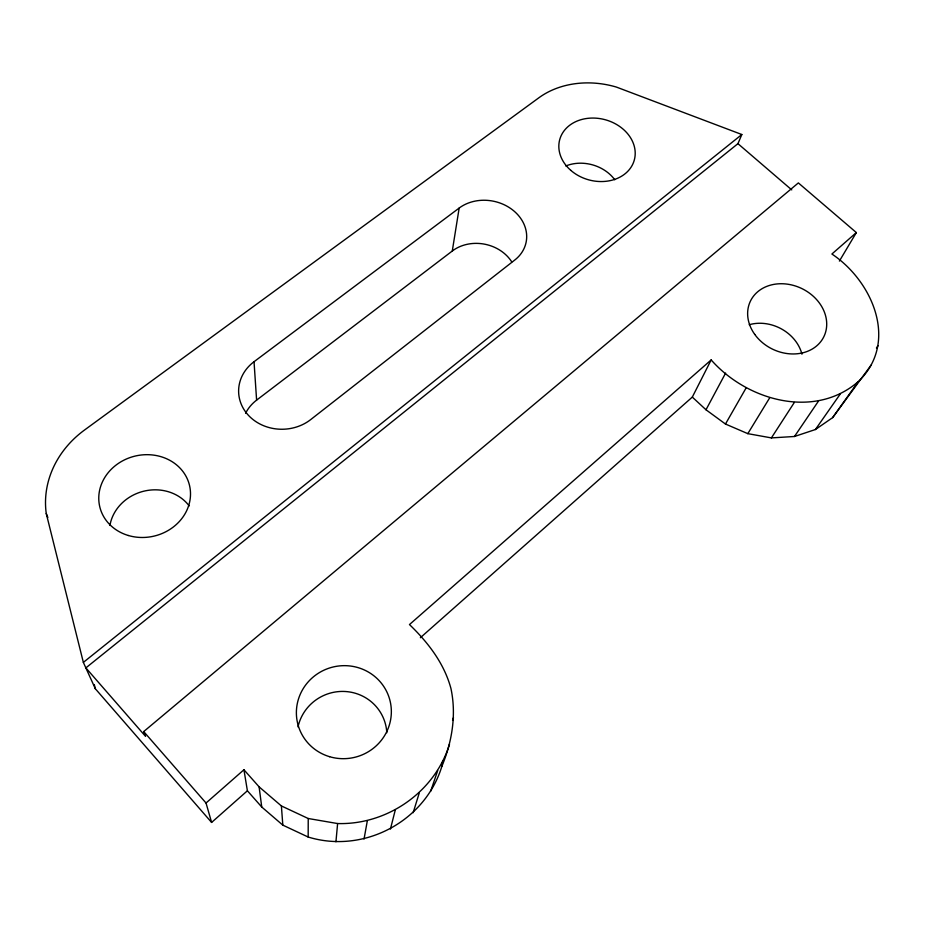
<?xml version="1.0" encoding="UTF-8"?>
<svg xmlns="http://www.w3.org/2000/svg" width="925" height="925" viewBox="0 0 925 925"><rect width="100%" height="100%" fill="white"/><g stroke="black" fill="none" stroke-linecap="round" stroke-linejoin="round"><path stroke-width="1.39" d="M211.605 822.441L95.333 688.755L83.354 662.393L46.25 513.514A99.021 88.291 -13.5 0 1 84.453 430.079L538.917 97.749A82.996 66.935 15.3 0 1 616.408 87.077L741.838 134.518L737.942 143.664L85.863 667.896L145.572 736.381L143.71 731.571L798.356 182.919L856.353 232.58L831.899 254.028C872.691 281.223 899.158 342.528 858.284 381.597C814.266 419.777 746.729 400.409 711.175 359.917L409.474 624.56C428.009 642.401 444.116 663.237 450.926 688.431C456.557 714.701 452.105 741.677 441.896 766.247C425.003 821.724 363.525 854.029 308.175 837.032L308.222 818.509L281.397 805.952L259.104 786.851L243.934 769.762L206.032 803.016L211.605 822.441L247.391 790.782L243.934 769.762M335.937 841.796L337.613 823.551C387.274 825.031 434.854 792.008 449.492 744.29M245.588 413.278A41.301 36.907 -1.8 0 1 256.607 400.132L452.279 251.022L459.17 208.056A40.203 33.705 11.5 0 1 515.387 212.287A40.203 33.705 11.5 0 1 514.843 259.971L310.731 419.568A43.417 38.341 -1 0 1 249.149 416.077A43.417 38.341 -1 0 1 254.028 361.721L459.17 208.056M441.896 766.247L442.797 760.628M364.045 839.056L367.341 820.706M390.419 829.089L395.218 810.254M413.151 812.717L419.222 793.072M452.568 720.402L453.481 717.661M430.68 791.233L437.71 770.513M420.366 637.718L692.305 397.091L711.175 359.917M871.13 365.097L832.65 417.614L815.399 429.535L794.482 436.484L771.392 437.907L747.816 433.652L725.466 424.032L705.995 409.775L725.605 373.099M725.466 424.032L746.105 387.945M839.391 261.07L856.353 232.58M747.816 433.652L769.588 397.981M771.392 437.907L794.321 402.467M794.482 436.484L818.498 401.057M815.399 429.535L840.339 393.9M876.426 347.973L878.068 345.649M832.65 417.614L858.284 381.597M83.354 662.393L741.838 134.518M308.222 818.509L337.613 823.551M247.391 790.782L261.74 807.016L282.819 825.135L308.175 837.032M737.942 143.664L791.754 189.891M692.305 397.091L705.995 409.775M143.71 731.571L206.032 803.016M46.25 513.514L47.857 517.48M94.281 684.569L95.333 688.755M259.104 786.851L261.74 807.016M281.397 805.952L282.819 825.135M254.028 361.721L256.607 400.132M109.925 525.458A43.776 39.405 -14.9 0 1 143.629 491.233A43.776 39.405 -14.9 0 1 189.174 505.906M565.788 165.98A36.965 30.305 15.4 0 1 614.778 179.762M452.279 251.022A38.364 32.652 11.4 0 1 511.745 261.879M749.227 324.721A38.931 32.606 26.3 0 1 801.952 354.206M298 726.888A45.094 44.203 -22.9 0 1 345.545 691.518A45.094 44.203 -22.9 0 1 386.812 732.739M570.817 170.373A38.665 31.172 15.3 0 0 634.18 160.476A38.665 31.172 15.3 0 0 586.057 118.573A38.665 31.172 15.3 0 0 570.817 170.373M128.378 535.506A46.123 41.116 -13.4 0 0 189.914 487.313A46.123 41.116 -13.4 0 0 115.625 465.414A46.123 41.116 -13.4 0 0 128.378 535.506M754.754 334.411A40.804 33.658 25.8 0 0 822.996 338.33A40.804 33.658 25.8 0 0 783.764 283.802A40.804 33.658 25.8 0 0 754.754 334.411M329.589 756.696A47.557 46.435 -15 0 0 390.223 701.555A47.557 46.435 -15 0 0 311.783 678.256A47.557 46.435 -15 0 0 329.589 756.696"/></g></svg>
